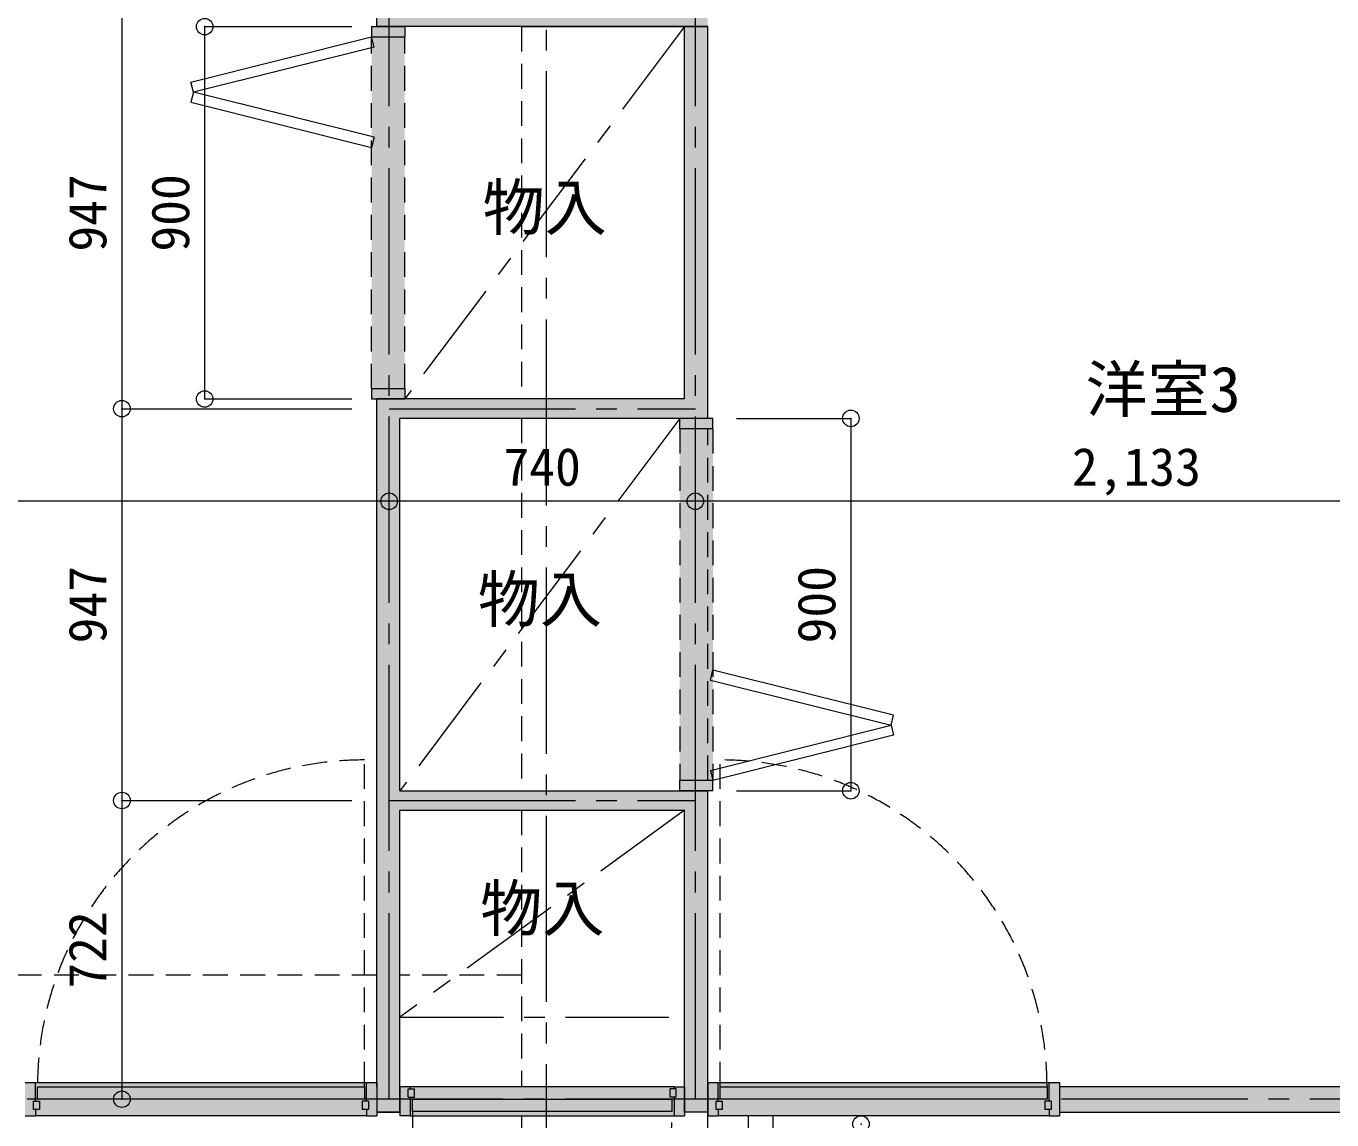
# Model space of a CAD drawing. Units: millimetres at full size, sheet at 1:50. Extents: x -9674 to 9699, y -6794 to 6791.
# Drawn here: x 694 to 3850, y 410 to 3053 of the extents above; entities that cross this region are included whole.
import ezdxf
from ezdxf.enums import TextEntityAlignment as Align

# ---------------------------------------------------------------- set-up
doc = ezdxf.new("R2010")
doc.units = ezdxf.units.MM
doc.header["$LTSCALE"] = 50
doc.header["$PDMODE"] = 32
doc.header["$PDSIZE"] = 40
for name, pattern in [('CHAIN1', [8, 5, -1, 1, -1]), ('CHAIN2', [12, 9, -1, 1, -1]), ('DASHED1', [1.8, 1.2, -0.6])]:
    doc.linetypes.add(name, pattern=pattern)
for name, color, linetype, lineweight in [('1-0_芯', 7, 'CHAIN2', 9), ('1-1_躯体', 2, 'Continuous', 25), ('1-2_間仕切', 3, 'Continuous', 18), ('1-3_建具', 3, 'Continuous', 18), ('1-7_その他', 7, 'DASHED1', 9), ('1-A_文字', 7, 'Continuous', 9), ('1-B_寸法', 7, 'Continuous', 9), ('1-C_梁', 7, 'DASHED1', 9)]:
    doc.layers.add(name, color=color, linetype=linetype, lineweight=lineweight)
doc.layers.add('4-0', color=1, linetype='Continuous')
doc.layers.add('4-2', color=4, linetype='Continuous')
doc.styles.add('ＭＳ ゴシック', font='')
doc.styles.get('ＭＳ ゴシック').set_extended_font_data('MS Gothic')

msp = doc.modelspace()

# ---------------------------------------------------------------- linework, layer by layer
at = {"layer": '1-0_芯'}
for p, q in [((1951.25, -4105.47), (1951.25, 5294.53)), ((1571.25, 459.53), (1571.25, 3075.53)), ((2311.25, 459.53), (2311.25, 3075.53)), ((1571.25, 2128.53), (2311.25, 2128.53)), ((1571.25, 1181.53), (2311.25, 1181.53)), ((8446.25, 459.53), (-3037.75, 459.53))]:
    msp.add_line(p, q, dxfattribs=at)
at = {"layer": '1-1_躯体'}
msp.add_line((2341.25, 3052.03), (1891.25, 3052.03), dxfattribs=at)
at = {"layer": '1-2_間仕切'}
for p, q in [((2285.25, 2152.03), (2285.25, 3052.03)), ((2341.25, 2105.03), (2341.25, 3052.03)), ((2285.25, 2152.03), (1541.25, 2152.03)), ((1541.25, 489.53), (1541.25, 2152.03)), ((1597.25, 1205.03), (1597.25, 2105.03)), ((2341.25, 2105.03), (1597.25, 2105.03)), ((1597.25, 1205.03), (2341.25, 1205.03)), ((2341.25, 428.53), (2341.25, 1205.03)), ((1597.25, 428.53), (1597.25, 1158.03)), ((1597.25, 1158.03), (2285.25, 1158.03)), ((2285.25, 428.53), (2285.25, 1158.03)), ((3191.25, 490.53), (4414.25, 490.53)), ((1541.25, 428.53), (1597.25, 428.53)), ((1597.25, 428.53), (1541.25, 428.53)), ((2341.25, 428.53), (2285.25, 428.53)), ((3191.25, 428.53), (4474.25, 428.53))]:
    msp.add_line(p, q, dxfattribs=at)
msp.add_lwpolyline([(1891.25, 3052.03), (1541.25, 3052.03), (1541.25, 3099.03)], dxfattribs=at)
at = {"layer": '1-3_建具', "color": 7, "lineweight": 9}
for p, q in [((1528.75, 3052.03), (1608.75, 3052.03)), ((1528.75, 3052.03), (1528.75, 3027.03)), ((1608.75, 3052.03), (1608.75, 3027.03)), ((1092.19, 2917.89), (1528.75, 3027.03)), ((1534.81, 3002.77), (1098.25, 2893.63)), ((1528.75, 3027.03), (1608.75, 3027.03)), ((1534.81, 3002.77), (1528.75, 3027.03)), ((1098.25, 2893.63), (1092.19, 2917.89)), ((1098.25, 2893.63), (1092.19, 2869.38)), ((1534.81, 2784.49), (1098.25, 2893.63)), ((1092.19, 2869.38), (1528.75, 2760.24)), ((1534.81, 2784.49), (1528.75, 2760.24)), ((1528.75, 2177.03), (1608.75, 2177.03)), ((1528.75, 2177.03), (1528.75, 2152.03)), ((1528.75, 2152.03), (1608.75, 2152.03)), ((1608.75, 2177.03), (1608.75, 2152.03)), ((2353.75, 2105.03), (2273.75, 2105.03)), ((2273.75, 2080.03), (2273.75, 2105.03)), ((2353.75, 2080.03), (2353.75, 2105.03)), ((2353.75, 2080.03), (2273.75, 2080.03)), ((2347.69, 1472.56), (2353.75, 1496.82)), ((2790.31, 1387.68), (2353.75, 1496.82)), ((2347.69, 1472.56), (2784.25, 1363.42)), ((2347.69, 1254.28), (2784.25, 1363.42)), ((2784.25, 1363.42), (2790.31, 1387.68)), ((2784.25, 1363.42), (2790.31, 1339.17)), ((2790.31, 1339.17), (2353.75, 1230.03)), ((2347.69, 1254.28), (2353.75, 1230.03)), ((2353.75, 1230.03), (2273.75, 1230.03)), ((2273.75, 1205.03), (2273.75, 1230.03)), ((2353.75, 1205.03), (2273.75, 1205.03)), ((2353.75, 1205.03), (2353.75, 1230.03)), ((716.25, 499.53), (1516.25, 499.53)), ((2260.25, 489.53), (1622.25, 489.53)), ((2366.25, 499.53), (3166.25, 499.53)), ((1516.25, 419.53), (716.25, 419.53)), ((1622.25, 419.53), (2260.25, 419.53)), ((3166.25, 419.53), (2366.25, 419.53))]:
    msp.add_line(p, q, dxfattribs=at)
at = {"layer": '1-3_建具', "color": 7, "linetype": 'DASHED1', "lineweight": 9}
for p, q in [((1528.75, 2177.03), (1528.75, 3027.03)), ((1608.75, 2177.03), (1608.75, 3027.03)), ((2273.75, 2080.03), (2273.75, 1230.03)), ((2353.75, 2080.03), (2353.75, 1230.03)), ((1511.25, 489.53), (1511.25, 1279.53)), ((2371.25, 489.53), (2371.25, 1279.53)), ((1627.25, 429.53), (1627.25, -198.47)), ((2438.6, 419.53), (2438.6, -420.47)), ((2498.6, 419.53), (2498.6, -420.47))]:
    msp.add_line(p, q, dxfattribs=at)
at = {"layer": '1-3_建具'}
for p, q in [((691.25, 499.53), (716.25, 499.53)), ((716.25, 454.53), (716.25, 499.53)), ((721.25, 459.53), (721.25, 489.53)), ((721.25, 489.53), (1511.25, 489.53)), ((1511.25, 489.53), (1511.25, 459.53)), ((1516.25, 454.53), (1516.25, 499.53)), ((1617.25, 484.53), (1632.25, 484.53)), ((1617.25, 464.53), (1617.25, 484.53)), ((1617.25, 484.53), (1632.25, 484.53)), ((1617.25, 464.53), (1617.25, 484.53)), ((1622.25, 489.53), (1622.25, 484.53)), ((1622.25, 489.53), (1622.25, 484.53)), ((1632.25, 464.53), (1632.25, 484.53)), ((1632.25, 464.53), (1632.25, 484.53)), ((2250.25, 464.53), (2250.25, 484.53)), ((2265.25, 484.53), (2250.25, 484.53)), ((2260.25, 489.53), (2260.25, 484.53)), ((2265.25, 464.53), (2265.25, 484.53)), ((2341.25, 499.53), (2341.25, 419.53)), ((2341.25, 499.53), (2366.25, 499.53)), ((2366.25, 454.53), (2366.25, 499.53)), ((2371.25, 459.53), (2371.25, 489.53)), ((2371.25, 489.53), (3161.25, 489.53)), ((3161.25, 489.53), (3161.25, 459.53)), ((3166.25, 454.53), (3166.25, 499.53)), ((711.25, 454.53), (726.25, 454.53)), ((711.25, 434.53), (711.25, 454.53)), ((1511.25, 459.53), (721.25, 459.53)), ((726.25, 454.53), (726.25, 434.53)), ((1506.25, 454.53), (1506.25, 434.53)), ((1521.25, 454.53), (1506.25, 454.53)), ((1521.25, 454.53), (1521.25, 434.53)), ((1617.25, 464.53), (1632.25, 464.53)), ((1617.25, 464.53), (1632.25, 464.53)), ((1622.25, 464.53), (1622.25, 419.53)), ((1622.25, 464.53), (1622.25, 419.53)), ((1627.25, 429.53), (1627.25, 459.53)), ((1627.25, 459.53), (2255.25, 459.53)), ((1627.25, 429.53), (1627.25, 459.53)), ((2265.25, 464.53), (2250.25, 464.53)), ((2255.25, 429.53), (2255.25, 459.53)), ((2260.25, 464.53), (2260.25, 419.53)), ((2361.25, 454.53), (2376.25, 454.53)), ((2361.25, 434.53), (2361.25, 454.53)), ((3161.25, 459.53), (2371.25, 459.53)), ((2376.25, 454.53), (2376.25, 434.53)), ((3156.25, 454.53), (3156.25, 434.53)), ((3171.25, 454.53), (3156.25, 454.53)), ((3171.25, 454.53), (3171.25, 434.53)), ((691.25, 419.53), (716.25, 419.53)), ((726.25, 434.53), (711.25, 434.53)), ((716.25, 434.53), (716.25, 419.53)), ((1521.25, 434.53), (1506.25, 434.53)), ((1516.25, 434.53), (1516.25, 419.53)), ((1516.25, 419.53), (1541.25, 419.53)), ((1622.25, 419.53), (1597.25, 419.53)), ((1622.25, 419.53), (1597.25, 419.53)), ((2255.25, 429.53), (1627.25, 429.53)), ((2260.25, 419.53), (2285.25, 419.53)), ((2341.25, 419.53), (2366.25, 419.53)), ((2376.25, 434.53), (2361.25, 434.53)), ((2366.25, 434.53), (2366.25, 419.53)), ((3171.25, 434.53), (3156.25, 434.53)), ((3166.25, 434.53), (3166.25, 419.53)), ((3166.25, 419.53), (3191.25, 419.53))]:
    msp.add_line(p, q, dxfattribs=at)
for points in [[(1516.25, 499.53), (1541.25, 499.53), (1541.25, 419.53)], [(1622.25, 489.53), (1597.25, 489.53), (1597.25, 419.53)], [(1622.25, 489.53), (1597.25, 489.53), (1597.25, 419.53)], [(2260.25, 489.53), (2285.25, 489.53), (2285.25, 419.53)], [(3166.25, 499.53), (3191.25, 499.53), (3191.25, 419.53)]]:
    msp.add_lwpolyline(points, dxfattribs=at)
at = {"layer": '1-3_建具', "color": 7, "linetype": 'DASHED1', "lineweight": 9}
for centre, radius, start, end in [((1511.25, 489.53), 790, 90, 180), ((2371.25, 489.53), 790, 0, 90), ((1627.25, 429.53), 628, 270, 0)]:
    msp.add_arc(centre, radius, start, end, dxfattribs=at)
at = {"layer": '1-7_その他', "color": 4, "linetype": 'CHAIN1'}
for p, q in [((2285.25, 3052.03), (1608.75, 2152.03)), ((2273.75, 2105.03), (1597.25, 1205.03)), ((2285.25, 1158.03), (1597.25, 658.03)), ((1597.25, 658.03), (2285.25, 658.03))]:
    msp.add_line(p, q, dxfattribs=at)
at = {"layer": '1-B_寸法'}
for p, q in [((925.34, 3075.53), (925.34, 2128.53)), ((1125.34, 3052.03), (1481.34, 3052.03)), ((1125.34, 2152.03), (1125.34, 3052.03)), ((1125.34, 2152.03), (1481.34, 2152.03)), ((925.34, 2128.53), (925.34, 1181.53)), ((925.34, 2128.53), (1481.34, 2128.53)), ((2410.36, 2105.03), (2687.21, 2105.03)), ((2687.21, 2105.03), (2687.21, 1205.03)), ((1571.25, 1904.82), (-698.75, 1904.82)), ((2311.25, 1904.82), (1571.25, 1904.82)), ((4444.25, 1904.82), (2311.25, 1904.82)), ((2410.36, 1205.03), (2687.21, 1205.03)), ((925.34, 1181.53), (1481.34, 1181.53)), ((925.34, 1181.53), (925.34, 459.53))]:
    msp.add_line(p, q, dxfattribs=at)
at = {"layer": '1-B_寸法', "color": 3}
for p in [(1125.34, 3052.03), (925.34, 2128.53), (1125.34, 2152.03), (2687.21, 2105.03), (1571.25, 1904.82), (2311.25, 1904.82), (925.34, 1181.53), (2687.21, 1205.03), (925.34, 459.53), (2711.73, 399.53)]:
    msp.add_point(p, dxfattribs=at)
at = {"layer": '1-C_梁'}
for p, q in [((1891.25, 3052.03), (1891.25, 2152.03)), ((1891.25, 2105.03), (1891.25, 1205.03)), ((2341.25, 1230.03), (2341.25, 2080.03)), ((1891.25, 1158.03), (1891.25, 489.53)), ((1541.25, 759.53), (-2608.75, 759.53)), ((1891.25, 759.53), (1597.25, 759.53)), ((1891.25, 419.53), (1891.25, -420.47)), ((2341.25, -420.47), (2341.25, 428.53))]:
    msp.add_line(p, q, dxfattribs=at)
at = {"layer": '4-0'}
for points in [[(1891.25, 3954.53), (1891.25, 3052.03), (2341.25, 3689.53)], [(1891.25, 3052.03), (2341.25, 3052.03), (2341.25, 3689.53)]]:
    msp.add_solid(points, dxfattribs=at)
at = {"layer": '4-2'}
for points in [[(1541.25, 3099.03), (1541.25, 3052.03), (1891.25, 3099.03), (1891.25, 3052.03)], [(1528.75, 3052.03), (1608.75, 3052.03), (1528.75, 2152.03), (1608.75, 2152.03)], [(2285.25, 2152.03), (2341.25, 2105.03), (2285.25, 3052.03), (2341.25, 3052.03)], [(1541.25, 428.53), (1597.25, 428.53), (1541.25, 2152.03), (1597.25, 2105.03)], [(1541.25, 2152.03), (1597.25, 2105.03), (2285.25, 2152.03), (2341.25, 2105.03)], [(2273.75, 1205.03), (2353.75, 1205.03), (2273.75, 2105.03), (2353.75, 2105.03)], [(1597.25, 1205.03), (1597.25, 1158.03), (2285.25, 1158.03)], [(2341.25, 1205.03), (1597.25, 1205.03), (2285.25, 1158.03)], [(2285.25, 428.53), (2341.25, 428.53), (2341.25, 1205.03)], [(2341.25, 1205.03), (2285.25, 1158.03), (2285.25, 428.53)], [(691.25, 499.53), (691.25, 419.53), (1541.25, 499.53), (1541.25, 419.53)], [(1597.25, 489.53), (1597.25, 419.53), (2285.25, 489.53), (2285.25, 419.53)], [(2341.25, 499.53), (2341.25, 419.53), (3191.25, 499.53), (3191.25, 419.53)], [(3191.25, 490.53), (3191.25, 428.53), (4414.25, 490.53), (4474.25, 428.53)]]:
    msp.add_solid(points, dxfattribs=at)

# ---------------------------------------------------------------- texts
at = {"layer": '1-A_文字', "style": 'ＭＳ ゴシック'}
for s, p in [('物入', (1797, 2527.03)), ('洋室3', (3254.38, 2087.73)), ('物入', (1785.5, 1580.03)), ('物入', (1791.25, 833.03))]:
    msp.add_text(s, height=110, dxfattribs=at).set_placement(p, align=Align.BOTTOM_LEFT)
at = {"layer": '1-B_寸法', "style": 'ＭＳ ゴシック'}
for s, p in [('947', (915.34, 2508.28)), ('900', (1115.34, 2508.28)), ('947', (915.34, 1561.28)), ('900', (2677.21, 1561.28)), ('722', (915.34, 726.78))]:
    msp.add_text(s, height=91.64, rotation=90, dxfattribs=at).set_placement(p, align=Align.BOTTOM_LEFT)
for s, p in [('740', (1847.5, 1914.82)), ('2,133', (3221.5, 1914.82))]:
    msp.add_text(s, height=91.64, dxfattribs=at).set_placement(p, align=Align.BOTTOM_LEFT)

doc.saveas('drawing.dxf')
